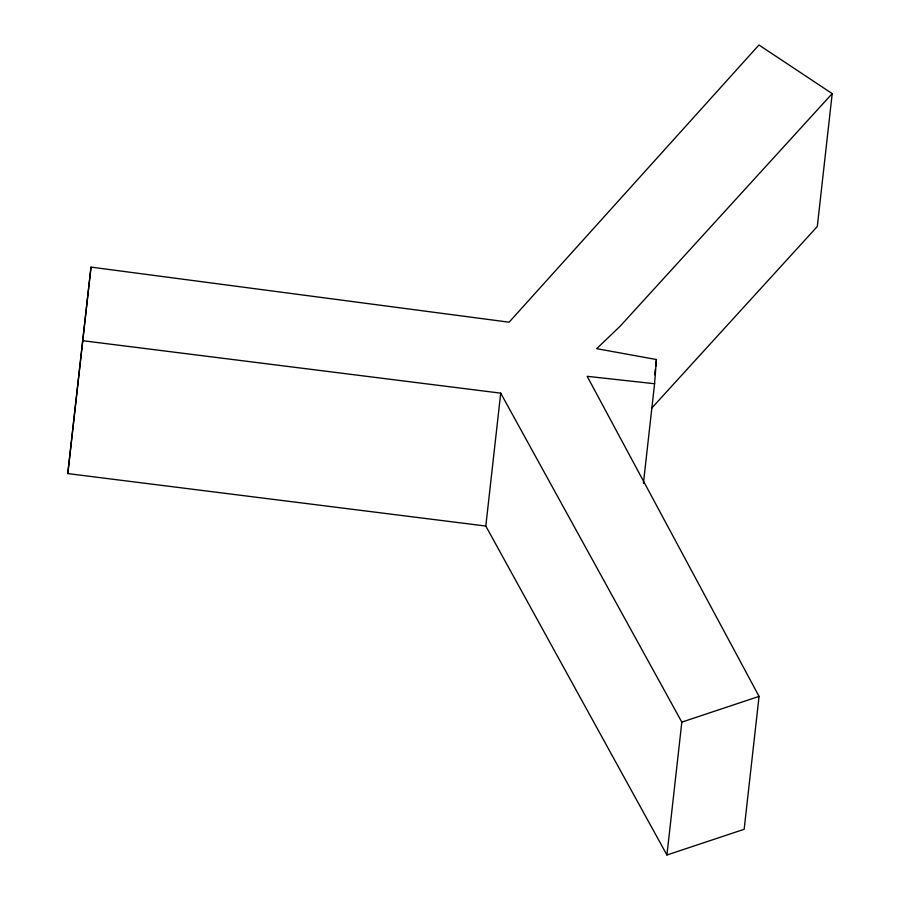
<?xml version="1.0" encoding="UTF-8"?>
<svg xmlns="http://www.w3.org/2000/svg" width="900" height="900" viewBox="0 0 900 900"><rect width="100%" height="100%" fill="white"/><g stroke="black" fill="none" stroke-linecap="round" stroke-linejoin="round"><path stroke-width="1.35" d="M654.581 383.738L656.426 359.527L596.678 348.671L620.077 326.284L832.207 93.6L758.959 45L509.096 322.2L91.001 267.109L67.793 473.591L485.809 526.05L666.923 855L744.154 829.294L759.06 696.398L587.183 376.312L654.581 383.738L643.399 483.412M67.793 473.591L91.001 267.109M485.809 526.05L500.715 393.154L82.699 340.695M654.727 374.76L655.346 369.214M655.65 366.446L656.426 359.527M666.923 855L681.829 722.104L500.715 393.154M832.207 93.6L817.301 226.496L651.577 408.274M681.829 722.104L759.06 696.398"/></g></svg>
